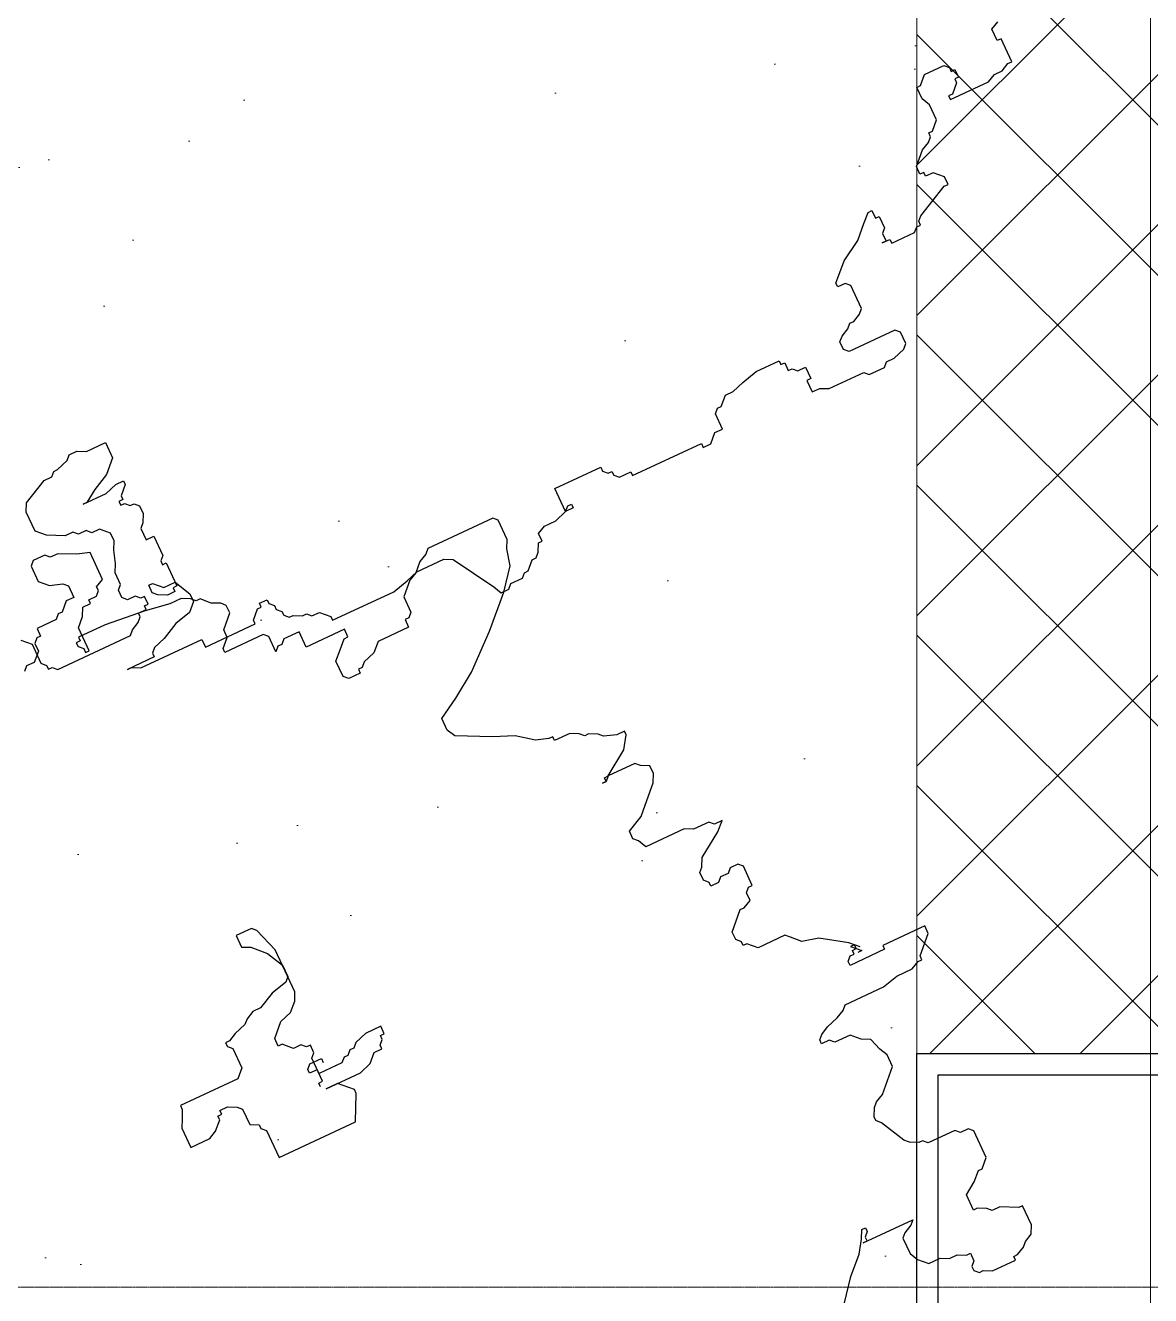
# Model space of a CAD drawing. Header units: millimetres. Extents: x 0 to 71617, y -15450 to 30894.
# Drawn here: x 35977 to 36507, y 18343 to 18941 of the extents above; entities that cross this region are included whole.
import ezdxf

# ---------------------------------------------------------------- set-up
doc = ezdxf.new("R2010")
doc.units = ezdxf.units.MM
doc.linetypes.add('CENTER2', pattern=[1.125, 0.75, -0.125, 0.125, -0.125])
doc.linetypes.add('HIDDEN', pattern=[0.375, 0.25, -0.125])
for name, color, linetype, lineweight in [('axis', 40, 'CENTER2', 5), ('DIM2', 4, 'Continuous', 5), ('Hatch', 8, 'Continuous', 5), ('LINE-DETAIL-SAKURA', 2, 'Continuous', 30), ('tree', 251, 'Continuous', 0), ('Wall Brick', 5, 'Continuous', 15)]:
    doc.layers.add(name, color=color, linetype=linetype, lineweight=lineweight)
for name, color, linetype in [('COL', 5, 'Continuous'), ('dwgmodels.com', 250, 'Continuous'), ('WINDOW-PLAN-PANEL', 15, 'Continuous')]:
    doc.layers.add(name, color=color, linetype=linetype)

# ---------------------------------------------------------------- blocks, each defined once
blk = doc.blocks.new('GRIDLINE-GF')
at = {"layer": 'axis'}
blk.add_line((48410, 1200), (-4020.04, 1200), dxfattribs=at)
blk = doc.blocks.new('2D WALL G.F')
at = {"layer": 'Hatch'}
h = blk.add_hatch(dxfattribs=at)
h.set_pattern_fill('NET', color=256, scale=400, angle=135, style=0)
h.set_pattern_definition([(135, (-2110, -10510), (-35.35534, -35.35534), []), (225, (-2110, -10510), (35.35534, -35.35534), [])])
h.paths.add_polyline_path([(16110, -5190), (15890, -5190), (15890, -4590), (16110, -4590)])
at = {"layer": 'Hatch', "color": 3, "linetype": 'HIDDEN', "elevation": 7.93}
blk.add_lwpolyline([(16000, -10500), (8000, -10500), (8000, 5500), (16000, 5500)], close=True, dxfattribs=at)
at = {"layer": 'Wall Brick'}
for points in [[(15890, -5190), (16110, -5190), (16110, -4590), (15890, -4590)], [(16110, -5190), (15890, -5190), (15890, -4590), (16110, -4590)]]:
    blk.add_lwpolyline(points, close=True, dxfattribs=at)
blk = doc.blocks.new('trees top 025')
at = {"layer": 'dwgmodels.com', "color": 0}
for p, q in [((-0.6968, 1.7539), (-0.6634, 1.7705)), ((-0.6634, 1.7705), (-0.6467, 1.7705)), ((-0.6467, 1.7705), (-0.6384, 1.7789)), ((-0.6384, 1.7789), (-0.6134, 1.7789)), ((-0.6134, 1.7789), (-0.605, 1.7705)), ((-0.605, 1.7705), (-0.605, 1.7372)), ((-0.7218, 1.7455), (-0.6968, 1.7539)), ((-0.7218, 1.6872), (-0.7218, 1.7455)), ((-0.605, 1.7372), (-0.6217, 1.7205)), ((-0.6467, 1.7122), (-0.6551, 1.7039)), ((-0.6217, 1.7205), (-0.6467, 1.7122)), ((-0.7051, 1.6789), (-0.7218, 1.6872)), ((-0.6551, 1.7039), (-0.6551, 1.6789)), ((-0.7051, 1.6705), (-0.7051, 1.6789)), ((-0.6968, 1.6622), (-0.7051, 1.6705)), ((-0.6801, 1.6622), (-0.6968, 1.6622)), ((-0.6801, 1.6539), (-0.6801, 1.6622)), ((-0.6551, 1.6789), (-0.6384, 1.6789)), ((-0.6384, 1.6789), (-0.6217, 1.6622)), ((-0.6217, 1.6622), (-0.6134, 1.6622)), ((-0.6134, 1.6622), (-0.605, 1.6539)), ((-0.6634, 1.6539), (-0.6801, 1.6539)), ((-0.6551, 1.6372), (-0.6634, 1.6539)), ((-0.6384, 1.6205), (-0.6551, 1.6372)), ((-0.605, 1.6539), (-0.5633, 1.6539)), ((-0.5633, 1.6539), (-0.5633, 1.6372)), ((-0.5633, 1.6372), (-0.555, 1.6372)), ((-0.555, 1.6372), (-0.5467, 1.6288)), ((-0.6384, 1.5705), (-0.6384, 1.6205)), ((-0.5467, 1.6288), (-0.5467, 1.6122)), ((-0.5467, 1.6122), (-0.53, 1.5955)), ((-0.8636, 1.5788), (-0.8469, 1.5872)), ((-0.8469, 1.5872), (-0.8219, 1.5872)), ((-0.8219, 1.5872), (-0.7718, 1.5955)), ((-0.7718, 1.5955), (-0.6884, 1.6038)), ((-0.6884, 1.6038), (-0.6301, 1.6038)), ((-0.6301, 1.6038), (-0.6301, 1.5955)), ((-0.6301, 1.5955), (-0.6217, 1.5955)), ((-0.6217, 1.5872), (-0.6301, 1.5788)), ((-0.6217, 1.5955), (-0.6217, 1.5872)), ((-0.53, 1.5955), (-0.5133, 1.5955)), ((-0.5133, 1.5955), (-0.505, 1.5872)), ((-0.8969, 1.5538), (-0.8802, 1.5705)), ((-0.8802, 1.5705), (-0.8719, 1.5705)), ((-0.8719, 1.5705), (-0.8636, 1.5788)), ((-0.6301, 1.5705), (-0.6384, 1.5705)), ((-0.6301, 1.5788), (-0.6301, 1.5705)), ((-0.9219, 1.5372), (-0.9136, 1.5455)), ((-0.9219, 1.5205), (-0.9219, 1.5372)), ((-0.9136, 1.5455), (-0.8969, 1.5538)), ((-0.8969, 1.4955), (-0.9219, 1.5205)), ((-0.8969, 1.4788), (-0.8969, 1.4955)), ((-1.4807, 1.4621), (-1.4723, 1.4705)), ((-1.4807, 1.4205), (-1.4807, 1.4621)), ((-1.4723, 1.4705), (-1.3306, 1.4705)), ((-1.3306, 1.4705), (-1.3222, 1.4621)), ((-1.3222, 1.4621), (-1.3056, 1.4538)), ((-0.8802, 1.4621), (-0.8969, 1.4788)), ((-0.8802, 1.4538), (-0.8802, 1.4621)), ((-1.3056, 1.4538), (-1.2889, 1.4371)), ((-1.2889, 1.4371), (-1.2722, 1.4288)), ((-0.972, 1.4455), (-0.9636, 1.4538)), ((-0.972, 1.4121), (-0.972, 1.4455)), ((-0.9636, 1.4538), (-0.8802, 1.4538)), ((-1.4723, 1.4038), (-1.4807, 1.4205)), ((-1.2722, 1.4288), (-1.2472, 1.4038)), ((-1.0304, 1.4288), (-0.997, 1.4288)), ((-1.0304, 1.3955), (-1.0304, 1.4288)), ((-0.997, 1.4288), (-0.9887, 1.4205)), ((-0.9887, 1.4205), (-0.9803, 1.4205)), ((-0.9803, 1.4205), (-0.972, 1.4121)), ((-1.464, 1.3705), (-1.4723, 1.4038)), ((-1.2472, 1.4038), (-1.2472, 1.3705)), ((-1.1137, 1.3955), (-1.0304, 1.3955)), ((-1.1137, 1.3788), (-1.1137, 1.3955)), ((-1.4306, 1.3288), (-1.464, 1.3705)), ((-1.2472, 1.3705), (-1.2388, 1.3621)), ((-1.2388, 1.3621), (-1.2305, 1.3621)), ((-1.2305, 1.3621), (-1.2305, 1.3455)), ((-1.1054, 1.3788), (-1.1137, 1.3788)), ((-1.0887, 1.3621), (-1.1054, 1.3788)), ((-1.072, 1.3455), (-1.0887, 1.3621)), ((-1.2305, 1.3455), (-1.1638, 1.3455)), ((-1.1638, 1.3455), (-1.1471, 1.3288)), ((-1.072, 1.3121), (-1.072, 1.3455)), ((-1.3723, 1.2704), (-1.4306, 1.3288)), ((-1.1471, 1.3288), (-1.1221, 1.3204)), ((-1.1221, 1.3204), (-1.1137, 1.3121)), ((-1.1137, 1.3121), (-1.1054, 1.3121)), ((-1.1054, 1.3121), (-1.1054, 1.3038)), ((-1.0804, 1.3038), (-1.072, 1.3121)), ((-1.1054, 1.3038), (-1.0804, 1.3038)), ((-1.3056, 1.2121), (-1.3723, 1.2704)), ((-1.2555, 1.1788), (-1.3056, 1.2121)), ((-1.2138, 1.1537), (-1.2555, 1.1788)), ((-1.2138, 1.1287), (-1.2138, 1.1537)), ((-1.2889, 1.0787), (-1.2222, 1.1121)), ((-1.2222, 1.1121), (-1.2138, 1.1287)), ((-1.3639, 1.0371), (-1.3306, 1.0621)), ((-1.3306, 1.0621), (-1.2889, 1.0787)), ((-1.3889, 1.0287), (-1.3639, 1.0371)), ((-1.4557, 1.0037), (-1.4473, 1.012)), ((-1.4473, 1.012), (-1.4306, 1.0204)), ((-1.4306, 1.0204), (-1.3973, 1.0204)), ((-1.3973, 1.0287), (-1.3889, 1.0287)), ((-1.3973, 1.0204), (-1.3973, 1.0287)), ((-1.514, 0.9787), (-1.489, 0.987)), ((-1.489, 0.987), (-1.4807, 0.9954)), ((-1.4807, 0.9954), (-1.464, 1.0037)), ((-1.464, 1.0037), (-1.4557, 1.0037)), ((-1.5307, 0.9787), (-1.514, 0.9787)), ((-1.5307, 0.9704), (-1.5307, 0.9787)), ((-1.514, 0.9454), (-1.5307, 0.9704)), ((-1.464, 0.912), (-1.514, 0.9454)), ((-0.7051, 0.9287), (-0.6968, 0.937)), ((-0.6968, 0.937), (-0.6634, 0.937)), ((-0.6634, 0.937), (-0.6634, 0.912)), ((-1.5307, 0.9037), (-1.5224, 0.912)), ((-1.5224, 0.912), (-1.464, 0.912)), ((-1.4557, 0.912), (-1.464, 0.912)), ((-1.464, 0.912), (-1.4557, 0.9037)), ((-1.4557, 0.9037), (-1.4557, 0.912)), ((-0.7218, 0.8787), (-0.7051, 0.9287)), ((-0.6634, 0.912), (-0.6801, 0.9037)), ((-1.5474, 0.8954), (-1.5307, 0.9037)), ((-1.5474, 0.8787), (-1.5474, 0.8954)), ((-1.4473, 0.9037), (-1.4557, 0.9037)), ((-1.4557, 0.9037), (-1.4473, 0.9037)), ((-0.6801, 0.9037), (-0.7051, 0.8787)), ((-1.5391, 0.862), (-1.5474, 0.8787)), ((-1.5057, 0.8287), (-1.5391, 0.862)), ((-0.7051, 0.8787), (-0.7218, 0.8453)), ((-0.7218, 0.787), (-0.7218, 0.8787)), ((-0.7218, 0.8453), (-0.7218, 0.8203)), ((-1.489, 0.812), (-1.5057, 0.8287)), ((-1.4557, 0.7953), (-1.489, 0.812)), ((-0.7218, 0.8203), (-0.7135, 0.812)), ((-0.7135, 0.812), (-0.6801, 0.8037)), ((-1.4557, 0.7787), (-1.4557, 0.7953)), ((-0.7135, 0.7703), (-0.7218, 0.787)), ((-0.6801, 0.8037), (-0.6467, 0.787)), ((-0.6467, 0.787), (-0.6301, 0.787)), ((-0.6301, 0.787), (-0.6134, 0.7787)), ((-1.4723, 0.7537), (-1.464, 0.7703)), ((-1.464, 0.7703), (-1.4557, 0.7787)), ((-0.6968, 0.7537), (-0.7135, 0.7703)), ((-0.6134, 0.7787), (-0.605, 0.7703)), ((-0.605, 0.7703), (-0.58, 0.762)), ((-0.58, 0.762), (-0.5633, 0.7537)), ((-1.6308, 0.737), (-1.6141, 0.737)), ((-1.6141, 0.7203), (-1.6308, 0.737)), ((-1.6141, 0.737), (-1.6058, 0.7453)), ((-1.6058, 0.7453), (-1.5724, 0.7453)), ((-1.5724, 0.7453), (-1.5557, 0.7537)), ((-1.5557, 0.7537), (-1.4723, 0.7537)), ((-0.6718, 0.7453), (-0.6968, 0.7537)), ((-0.6467, 0.7203), (-0.6718, 0.7453)), ((-0.5633, 0.7537), (-0.555, 0.7537)), ((-0.555, 0.7453), (-0.5633, 0.737)), ((-0.5633, 0.737), (-0.5633, 0.6953)), ((-0.555, 0.7537), (-0.555, 0.7453)), ((-1.5641, 0.687), (-1.6141, 0.7203)), ((-0.6718, 0.687), (-0.6551, 0.7036)), ((-0.6551, 0.7036), (-0.6467, 0.7036)), ((-0.6467, 0.7036), (-0.6467, 0.7203)), ((-1.5557, 0.6703), (-1.5641, 0.687)), ((-0.7051, 0.6786), (-0.6968, 0.6786)), ((-0.7051, 0.662), (-0.7051, 0.6786)), ((-0.6968, 0.6786), (-0.6884, 0.687)), ((-0.6884, 0.687), (-0.6718, 0.687)), ((-0.5633, 0.6953), (-0.5467, 0.6786)), ((-0.5467, 0.6786), (-0.4216, 0.6786)), ((-0.4216, 0.6786), (-0.4216, 0.6703)), ((-1.5474, 0.662), (-1.5557, 0.6703)), ((-1.5474, 0.6453), (-1.5474, 0.662)), ((-0.8469, 0.6536), (-0.8135, 0.6536)), ((-0.8469, 0.637), (-0.8469, 0.6536)), ((-0.8135, 0.6536), (-0.7885, 0.6453)), ((-0.6968, 0.6536), (-0.7051, 0.662)), ((-0.6968, 0.6036), (-0.6968, 0.6536)), ((-0.4216, 0.6703), (-0.4132, 0.6536)), ((-0.4132, 0.6536), (-0.4049, 0.637)), ((-1.6308, 0.637), (-1.6224, 0.6453)), ((-1.6308, 0.5953), (-1.6308, 0.637)), ((-1.6224, 0.6453), (-1.6058, 0.6453)), ((-1.6058, 0.6453), (-1.5974, 0.637)), ((-1.5974, 0.637), (-1.5807, 0.637)), ((-1.5807, 0.637), (-1.5724, 0.6286)), ((-1.5724, 0.6286), (-1.5557, 0.6286)), ((-1.5557, 0.637), (-1.5474, 0.6453)), ((-1.5557, 0.6286), (-1.5557, 0.637)), ((-0.8385, 0.637), (-0.8469, 0.637)), ((-0.8385, 0.6286), (-0.8385, 0.637)), ((-0.8302, 0.6203), (-0.8385, 0.6286)), ((-0.7885, 0.6453), (-0.7802, 0.637)), ((-0.7802, 0.637), (-0.7718, 0.637)), ((-0.7718, 0.637), (-0.7635, 0.6286)), ((-0.7635, 0.6286), (-0.7552, 0.6286)), ((-0.7552, 0.6286), (-0.7468, 0.6203)), ((-0.7135, 0.6453), (-0.7135, 0.637)), ((-0.6884, 0.6453), (-0.7135, 0.6453)), ((-0.6968, 0.6286), (-0.6801, 0.6286)), ((-0.6968, 0.6203), (-0.6968, 0.6286)), ((-0.6801, 0.637), (-0.6884, 0.6453)), ((-0.6801, 0.6286), (-0.6801, 0.637)), ((-0.5217, 0.6286), (-0.53, 0.6203)), ((-0.505, 0.637), (-0.5217, 0.6286)), ((-0.4883, 0.637), (-0.505, 0.637)), ((-0.4883, 0.6286), (-0.4883, 0.637)), ((-0.48, 0.6286), (-0.4883, 0.6286)), ((-0.48, 0.6203), (-0.48, 0.6286)), ((-0.4049, 0.637), (-0.4049, 0.5953)), ((-0.8302, 0.612), (-0.8302, 0.6203)), ((-0.8135, 0.612), (-0.8302, 0.612)), ((-0.7969, 0.5953), (-0.8135, 0.612)), ((-0.7468, 0.6203), (-0.6968, 0.6203)), ((-0.6884, 0.6036), (-0.6968, 0.6036)), ((-0.6884, 0.5953), (-0.6884, 0.6036)), ((-0.53, 0.6203), (-0.53, 0.587)), ((-0.4633, 0.6036), (-0.48, 0.6203)), ((-0.4466, 0.5953), (-0.4633, 0.6036)), ((-1.6224, 0.5953), (-1.6308, 0.5953)), ((-1.6141, 0.587), (-1.6224, 0.5953)), ((-1.6141, 0.5703), (-1.6141, 0.587)), ((-0.7718, 0.587), (-0.7969, 0.5953)), ((-0.6968, 0.587), (-0.7718, 0.587)), ((-0.7468, 0.562), (-0.7218, 0.587)), ((-0.7218, 0.587), (-0.6968, 0.587)), ((-0.53, 0.587), (-0.5467, 0.5786)), ((-0.5467, 0.5786), (-0.5467, 0.5703)), ((-0.4049, 0.5953), (-0.4466, 0.5953)), ((-1.5974, 0.562), (-1.6141, 0.5703)), ((-1.5891, 0.562), (-1.5974, 0.562)), ((-1.5557, 0.5286), (-1.5891, 0.562)), ((-0.7468, 0.5536), (-0.7468, 0.562)), ((-0.7218, 0.5036), (-0.7468, 0.5536)), ((-0.5467, 0.5703), (-0.555, 0.562)), ((-0.555, 0.562), (-0.555, 0.5036)), ((-1.5557, 0.5119), (-1.5557, 0.5286)), ((-1.5641, 0.5036), (-1.5557, 0.5119)), ((-1.5641, 0.4953), (-1.5641, 0.5036)), ((-0.555, 0.5036), (-0.7218, 0.5036)), ((-1.6558, 0.4703), (-1.6475, 0.4786)), ((-1.6475, 0.4786), (-1.5891, 0.4786)), ((-1.5891, 0.4786), (-1.5724, 0.4953)), ((-1.5724, 0.4953), (-1.5641, 0.4953)), ((-1.7058, 0.4453), (-1.6725, 0.4536)), ((-1.6725, 0.4536), (-1.6558, 0.4703)), ((-1.7559, 0.4119), (-1.7058, 0.4453)), ((-1.7726, 0.3952), (-1.7559, 0.4119)), ((-1.7559, 0.4036), (-1.7726, 0.3869)), ((-1.7642, 0.4036), (-1.7559, 0.4036)), ((-1.7642, 0.3952), (-1.7642, 0.4036)), ((-1.906, 0.3786), (-1.8143, 0.3786)), ((-1.906, 0.3619), (-1.906, 0.3786)), ((-1.8143, 0.3786), (-1.8143, 0.3702)), ((-1.7726, 0.3869), (-1.7642, 0.3869)), ((-1.7559, 0.3952), (-1.7642, 0.3952)), ((-1.7559, 0.3869), (-1.7559, 0.3952)), ((-1.7475, 0.3869), (-1.7559, 0.3869)), ((-1.7392, 0.3786), (-1.7475, 0.3869)), ((-1.7392, 0.3702), (-1.7392, 0.3786)), ((-1.8726, 0.3286), (-1.906, 0.3619)), ((-1.8143, 0.3702), (-1.7392, 0.3702)), ((-1.8726, 0.3202), (-1.8726, 0.3286)), ((-1.8643, 0.3202), (-1.8726, 0.3202)), ((-1.8476, 0.3119), (-1.8643, 0.3202)), ((-1.8143, 0.3119), (-1.8476, 0.3119)), ((-1.7809, 0.3036), (-1.8143, 0.3119)), ((-1.6975, 0.3036), (-1.7809, 0.3036)), ((-1.6892, 0.2952), (-1.6975, 0.3036)), ((-1.6725, 0.2869), (-1.6892, 0.2952)), ((-1.6475, 0.2786), (-1.6725, 0.2869)), ((-1.6308, 0.2702), (-1.6475, 0.2786)), ((-1.6475, 0.2452), (-1.6391, 0.2535)), ((-1.6391, 0.2535), (-1.6224, 0.2535)), ((-1.6224, 0.2619), (-1.6308, 0.2702)), ((-1.6224, 0.2535), (-1.6224, 0.2619)), ((-1.7142, 0.2202), (-1.6975, 0.2285)), ((-1.6975, 0.2285), (-1.6808, 0.2452)), ((-1.6808, 0.2452), (-1.6475, 0.2452)), ((-1.7225, 0.1952), (-1.7142, 0.2202)), ((-1.7309, 0.1785), (-1.7225, 0.1952)), ((-1.7309, 0.1535), (-1.7309, 0.1785)), ((-1.6892, 0.1119), (-1.7309, 0.1535)), ((-1.6725, 0.1035), (-1.6892, 0.1119)), ((-1.6641, 0.0952), (-1.6725, 0.1035)), ((-1.6558, 0.0785), (-1.6641, 0.0952)), ((-1.6558, 0.0702), (-1.6558, 0.0785)), ((-1.6892, 0.0118), (-1.6641, 0.0618)), ((-1.6641, 0.0618), (-1.6558, 0.0702)), ((-1.7142, -0.0048), (-1.6975, 0.0035)), ((-1.6975, 0.0035), (-1.6892, 0.0118)), ((-1.8226, -0.0298), (-1.8143, -0.0215)), ((-1.8143, -0.0215), (-1.7976, -0.0215)), ((-1.7976, -0.0215), (-1.7892, -0.0132)), ((-1.7892, -0.0132), (-1.7309, -0.0132)), ((-1.7309, -0.0132), (-1.7225, -0.0048)), ((-1.7225, -0.0048), (-1.7142, -0.0048)), ((-1.8226, -0.0882), (-1.8226, -0.0298)), ((-1.8059, -0.1049), (-1.8226, -0.0882)), ((-1.7976, -0.1049), (-1.8059, -0.1049)), ((-1.7809, -0.1215), (-1.7976, -0.1049)), ((-1.7559, -0.1382), (-1.7809, -0.1215)), ((-1.5474, -0.1132), (-1.5474, -0.1215)), ((-1.5391, -0.1132), (-1.5474, -0.1132)), ((-1.5474, -0.1215), (-1.5391, -0.1299)), ((-1.5307, -0.1299), (-1.5391, -0.1132)), ((-1.7559, -0.1715), (-1.7559, -0.1382)), ((-1.6391, -0.1382), (-1.6308, -0.1465)), ((-1.5307, -0.1382), (-1.6391, -0.1382)), ((-1.6308, -0.1465), (-1.6141, -0.1549)), ((-1.5391, -0.1299), (-1.5391, -0.1382)), ((-1.5391, -0.1382), (-1.5307, -0.1382)), ((-1.514, -0.1549), (-1.5307, -0.1299)), ((-1.7809, -0.1799), (-1.7642, -0.1715)), ((-1.7642, -0.1715), (-1.7559, -0.1715)), ((-1.6141, -0.1549), (-1.6058, -0.1632)), ((-1.6058, -0.1632), (-1.6058, -0.1965)), ((-1.4807, -0.1882), (-1.514, -0.1549)), ((-1.8393, -0.2049), (-1.8059, -0.1882)), ((-1.8059, -0.1882), (-1.7892, -0.1882)), ((-1.7892, -0.1882), (-1.7809, -0.1799)), ((-1.6058, -0.1965), (-1.6141, -0.2132)), ((-1.4473, -0.2299), (-1.4807, -0.1882)), ((-1.8476, -0.2049), (-1.8393, -0.2049)), ((-1.8476, -0.2466), (-1.8476, -0.2049)), ((-1.6141, -0.2132), (-1.6308, -0.2299)), ((-1.8393, -0.2632), (-1.8476, -0.2466)), ((-1.7142, -0.2466), (-1.7142, -0.2632)), ((-1.7058, -0.2466), (-1.7142, -0.2466)), ((-1.6892, -0.2382), (-1.7058, -0.2466)), ((-1.6725, -0.2382), (-1.6892, -0.2382)), ((-1.6558, -0.2299), (-1.6725, -0.2382)), ((-1.6308, -0.2299), (-1.6558, -0.2299)), ((-1.8226, -0.2716), (-1.8393, -0.2632)), ((-1.8143, -0.2799), (-1.8226, -0.2716)), ((-1.7142, -0.2632), (-1.7058, -0.2716)), ((-1.7058, -0.2716), (-1.7058, -0.2799)), ((-1.7976, -0.2882), (-1.8143, -0.2799)), ((-1.7892, -0.2882), (-1.7976, -0.2882)), ((-1.7892, -0.2966), (-1.7892, -0.2882)), ((-1.7392, -0.2966), (-1.7892, -0.2966)), ((-1.7225, -0.2882), (-1.7392, -0.2966)), ((-1.7142, -0.2882), (-1.7225, -0.2882)), ((-1.7058, -0.2799), (-1.7142, -0.2882)), ((-1.3139, -1.2051), (-1.3306, -1.1968)), ((-1.3139, -1.2301), (-1.3139, -1.2051)), ((0.6208, -1.2051), (0.6208, -1.2384)), ((0.6625, -1.2051), (0.6208, -1.2051)), ((0.6792, -1.1968), (0.6625, -1.2051)), ((0.6959, -1.1968), (0.6792, -1.1968)), ((0.7042, -1.2051), (0.6959, -1.1968)), ((0.7292, -1.2134), (0.7042, -1.2051)), ((-1.3222, -1.2301), (-1.3139, -1.2301)), ((-1.3222, -1.2801), (-1.3222, -1.2301)), ((-1.1971, -1.2301), (-1.2055, -1.2384)), ((-1.1554, -1.2301), (-1.1971, -1.2301)), ((-1.1388, -1.2468), (-1.1554, -1.2301)), ((0.7376, -1.2134), (0.7292, -1.2134)), ((0.7459, -1.2218), (0.7376, -1.2134)), ((0.7626, -1.2218), (0.7459, -1.2218)), ((0.8126, -1.2468), (0.7626, -1.2218)), ((-1.2138, -1.2468), (-1.2138, -1.2634)), ((-1.2055, -1.2468), (-1.2138, -1.2468)), ((-1.2055, -1.2384), (-1.2055, -1.2468)), ((-1.1304, -1.2468), (-1.1388, -1.2468)), ((-1.1304, -1.2718), (-1.1304, -1.2468)), ((0.6208, -1.2384), (0.6459, -1.2634)), ((0.821, -1.2634), (0.8126, -1.2468)), ((-1.3139, -1.2801), (-1.3222, -1.2801)), ((-1.2972, -1.2885), (-1.3139, -1.2801)), ((-1.2138, -1.2634), (-1.2055, -1.2634)), ((-1.2055, -1.2634), (-1.2055, -1.2718)), ((-1.2055, -1.2718), (-1.1888, -1.2885)), ((-1.1388, -1.2885), (-1.1304, -1.2718)), ((0.6459, -1.2634), (0.6792, -1.2801)), ((0.6792, -1.2801), (0.7042, -1.2968)), ((0.821, -1.3051), (0.821, -1.2634)), ((-1.2805, -1.2885), (-1.2972, -1.2885)), ((-1.2639, -1.2968), (-1.2805, -1.2885)), ((-1.1805, -1.2968), (-1.2639, -1.2968)), ((-1.1888, -1.2885), (-1.1805, -1.2885)), ((-1.1805, -1.2885), (-1.1805, -1.2968)), ((-1.1388, -1.3218), (-1.1388, -1.2885)), ((0.6208, -1.2885), (0.6208, -1.2968)), ((0.6375, -1.2885), (0.6208, -1.2885)), ((0.6208, -1.2968), (0.6375, -1.3135)), ((0.6625, -1.2968), (0.6375, -1.2885)), ((0.7126, -1.2968), (0.6625, -1.2968)), ((0.7042, -1.2968), (0.7126, -1.2968)), ((0.8043, -1.3218), (0.821, -1.3051)), ((-1.1221, -1.3385), (-1.1388, -1.3218)), ((0.6375, -1.3301), (0.6292, -1.3385)), ((0.6375, -1.3135), (0.6375, -1.3218)), ((0.6375, -1.3218), (0.6459, -1.3218)), ((0.6459, -1.3301), (0.6375, -1.3301)), ((0.6459, -1.3218), (0.6459, -1.3301)), ((0.7709, -1.3385), (0.8043, -1.3218)), ((-1.1137, -1.3385), (-1.1221, -1.3385)), ((-1.1137, -1.3468), (-1.1137, -1.3385)), ((-1.1054, -1.3551), (-1.1137, -1.3468)), ((-1.0887, -1.3635), (-1.1054, -1.3551)), ((0.6208, -1.3385), (0.6125, -1.3468)), ((0.6125, -1.3468), (0.6125, -1.3635)), ((0.6292, -1.3385), (0.6208, -1.3385)), ((0.6876, -1.3718), (0.7042, -1.3551)), ((0.7042, -1.3551), (0.7209, -1.3551)), ((0.7209, -1.3551), (0.7292, -1.3468)), ((0.7292, -1.3468), (0.7459, -1.3468)), ((0.7459, -1.3468), (0.7543, -1.3385)), ((0.7543, -1.3385), (0.7709, -1.3385)), ((-1.0637, -1.3885), (-1.0887, -1.3635)), ((0.6125, -1.3635), (0.6208, -1.3801)), ((0.6208, -1.3801), (0.6292, -1.3885)), ((0.6876, -1.3885), (0.6876, -1.3718)), ((-1.072, -1.4051), (-1.0637, -1.4051)), ((-1.072, -1.4135), (-1.072, -1.4051)), ((-1.0637, -1.4051), (-1.0637, -1.3885)), ((0.6292, -1.3885), (0.6292, -1.4135)), ((0.6959, -1.4051), (0.6876, -1.3885)), ((0.7042, -1.4302), (0.6959, -1.4051)), ((-1.1054, -1.4302), (-1.0887, -1.4135)), ((-1.1054, -1.4468), (-1.1054, -1.4302)), ((-1.0887, -1.4135), (-1.072, -1.4135)), ((-0.947, -1.4302), (-0.947, -1.4468)), ((-0.9386, -1.4302), (-0.947, -1.4302)), ((-0.9219, -1.4468), (-0.9386, -1.4302)), ((0.6125, -1.4135), (0.6125, -1.4552)), ((0.6292, -1.4135), (0.6125, -1.4135)), ((0.7126, -1.4468), (0.7042, -1.4302)), ((-1.0971, -1.4468), (-1.1054, -1.4468)), ((-1.0304, -1.4802), (-1.0971, -1.4468)), ((-0.9553, -1.4468), (-0.9553, -1.4718)), ((-0.947, -1.4468), (-0.9553, -1.4468)), ((-0.8969, -1.4718), (-0.9219, -1.4468)), ((0.6125, -1.4552), (0.6208, -1.4635)), ((0.7126, -1.4718), (0.7126, -1.4468)), ((-1.022, -1.4885), (-1.0304, -1.4802)), ((-0.9553, -1.4718), (-0.947, -1.4802)), ((-0.947, -1.4802), (-0.947, -1.4968)), ((-0.8552, -1.4968), (-0.8969, -1.4718)), ((0.6125, -1.4718), (0.6125, -1.5218)), ((0.6208, -1.4718), (0.6125, -1.4718)), ((0.6208, -1.4635), (0.6208, -1.4718)), ((0.7209, -1.4802), (0.7126, -1.4718)), ((0.7209, -1.4968), (0.7209, -1.4802)), ((-1.022, -1.4968), (-1.022, -1.4885)), ((-1.0137, -1.4968), (-1.022, -1.4968)), ((-1.0053, -1.5052), (-1.0137, -1.4968)), ((-0.9553, -1.5052), (-1.0053, -1.5052)), ((-0.9553, -1.4968), (-0.9553, -1.5052)), ((-0.9386, -1.4968), (-0.9553, -1.4968)), ((-0.947, -1.4968), (-0.9386, -1.4968)), ((-0.8219, -1.5302), (-0.8552, -1.4968)), ((0.6542, -1.4968), (0.6375, -1.5135)), ((0.6625, -1.4968), (0.6542, -1.4968)), ((0.6625, -1.5135), (0.6625, -1.4968)), ((0.6876, -1.5135), (0.6959, -1.5052)), ((0.6959, -1.5052), (0.7126, -1.5052)), ((0.7126, -1.5052), (0.7209, -1.4968)), ((0.9294, -1.4968), (0.9211, -1.5052)), ((0.9211, -1.5052), (0.9211, -1.5468)), ((0.9377, -1.4885), (0.9294, -1.4968)), ((-0.8219, -1.5385), (-0.8219, -1.5302)), ((0.6125, -1.5135), (0.5958, -1.5468)), ((0.6375, -1.5135), (0.6125, -1.5135)), ((0.6125, -1.5218), (0.6208, -1.5218)), ((0.6208, -1.5218), (0.6208, -1.5302)), ((0.6208, -1.5302), (0.6375, -1.5302)), ((0.6375, -1.5302), (0.6542, -1.5218)), ((0.6542, -1.5218), (0.6625, -1.5135)), ((0.6792, -1.5135), (0.6876, -1.5135)), ((0.6792, -1.5302), (0.6792, -1.5135)), ((0.6876, -1.5302), (0.6792, -1.5302)), ((0.6876, -1.5385), (0.6876, -1.5302)), ((-0.8469, -1.5468), (-0.8385, -1.5385)), ((-0.8469, -1.5969), (-0.8469, -1.5468)), ((-0.8385, -1.5385), (-0.8219, -1.5385)), ((0.5958, -1.5468), (0.5958, -1.5635)), ((0.7042, -1.5385), (0.6876, -1.5385)), ((0.7042, -1.5468), (0.7042, -1.5385)), ((0.7126, -1.5552), (0.7042, -1.5468)), ((0.7292, -1.5635), (0.7126, -1.5552)), ((0.9211, -1.5468), (0.9127, -1.5552)), ((0.9127, -1.5552), (0.9127, -1.5635)), ((0.5958, -1.5635), (0.6125, -1.5802)), ((0.6125, -1.5802), (0.6459, -1.5885)), ((0.7376, -1.5718), (0.7292, -1.5635)), ((0.896, -1.5718), (0.7376, -1.5718)), ((0.9044, -1.5635), (0.896, -1.5718)), ((0.9127, -1.5635), (0.9044, -1.5635)), ((-0.8385, -1.6052), (-0.8469, -1.5969)), ((-0.8219, -1.6135), (-0.8385, -1.6052)), ((0.6459, -1.5885), (0.6792, -1.6052)), ((0.6792, -1.6052), (0.7042, -1.6135)), ((-0.8135, -1.6135), (-0.8219, -1.6135)), ((-0.8052, -1.6219), (-0.8135, -1.6135)), ((-0.7885, -1.6302), (-0.8052, -1.6219)), ((-0.7802, -1.6385), (-0.7885, -1.6302)), ((-0.6634, -1.6302), (-0.6634, -1.6469)), ((-0.6551, -1.6302), (-0.6634, -1.6302)), ((-0.6551, -1.6219), (-0.6551, -1.6302)), ((-0.605, -1.6219), (-0.6551, -1.6219)), ((-0.5717, -1.6302), (-0.605, -1.6219)), ((-0.5467, -1.6385), (-0.5717, -1.6302)), ((0.4624, -1.6302), (0.4541, -1.6385)), ((0.4624, -1.6219), (0.4624, -1.6302)), ((0.4791, -1.6219), (0.4624, -1.6219)), ((0.4791, -1.6302), (0.4791, -1.6219)), ((0.4874, -1.6302), (0.4791, -1.6302)), ((0.5041, -1.6469), (0.4874, -1.6302)), ((0.7042, -1.6135), (0.7126, -1.6219)), ((0.7126, -1.6219), (0.7126, -1.6302)), ((0.7126, -1.6302), (0.7709, -1.6302)), ((0.7626, -1.6302), (0.7459, -1.6385)), ((0.7709, -1.6302), (0.7626, -1.6302)), ((-0.7885, -1.6635), (-0.7802, -1.6552)), ((-0.7802, -1.6552), (-0.7802, -1.6385)), ((-0.6968, -1.6552), (-0.6968, -1.6802)), ((-0.6801, -1.6552), (-0.6968, -1.6552)), ((-0.6718, -1.6469), (-0.6801, -1.6552)), ((-0.6634, -1.6469), (-0.6718, -1.6469)), ((-0.53, -1.6385), (-0.5467, -1.6385)), ((-0.5133, -1.6552), (-0.53, -1.6385)), ((-0.505, -1.6552), (-0.5133, -1.6552)), ((-0.4966, -1.6635), (-0.505, -1.6552)), ((0.4541, -1.6469), (0.4457, -1.6552)), ((0.4457, -1.6552), (0.4457, -1.6635)), ((0.4541, -1.6385), (0.4541, -1.6469)), ((0.5041, -1.6552), (0.5041, -1.6469)), ((0.6125, -1.6552), (0.5041, -1.6552)), ((0.6125, -1.6385), (0.6125, -1.6552)), ((0.7459, -1.6385), (0.6125, -1.6385)), ((-0.8969, -1.6719), (-0.8886, -1.6635)), ((-0.8969, -1.6969), (-0.8969, -1.6719)), ((-0.8886, -1.6635), (-0.7885, -1.6635)), ((-0.6968, -1.6802), (-0.6884, -1.6802)), ((-0.6884, -1.6802), (-0.6884, -1.7052)), ((-0.4966, -1.6969), (-0.4966, -1.6635)), ((-0.2631, -1.6802), (-0.2631, -1.6885)), ((-0.2548, -1.6802), (-0.2631, -1.6802)), ((-0.2465, -1.6719), (-0.2548, -1.6802)), ((-0.2465, -1.6635), (-0.2465, -1.6719)), ((-0.1464, -1.6635), (-0.2465, -1.6635)), ((-0.1464, -1.7135), (-0.1464, -1.6635)), ((0.404, -1.6802), (0.3957, -1.6885)), ((0.4124, -1.6802), (0.404, -1.6802)), ((0.429, -1.6719), (0.4124, -1.6802)), ((0.4374, -1.6719), (0.429, -1.6719)), ((0.4457, -1.6635), (0.4374, -1.6719)), ((-0.8886, -1.7052), (-0.8969, -1.6969)), ((-0.8636, -1.7135), (-0.8886, -1.7052)), ((-0.7051, -1.7052), (-0.7218, -1.7135)), ((-0.6884, -1.7052), (-0.7051, -1.7052)), ((-0.48, -1.6969), (-0.4966, -1.6969)), ((-0.4633, -1.7135), (-0.48, -1.6969)), ((-0.4466, -1.7052), (-0.4466, -1.7135)), ((-0.2965, -1.7052), (-0.4466, -1.7052)), ((-0.2965, -1.6969), (-0.2965, -1.7052)), ((-0.2715, -1.6969), (-0.2965, -1.6969)), ((-0.2631, -1.6885), (-0.2715, -1.6969)), ((-0.1631, -1.7052), (-0.1631, -1.7135)), ((-0.1547, -1.7052), (-0.1631, -1.7052)), ((-0.1464, -1.7135), (-0.1547, -1.7052)), ((0.0955, -1.7052), (0.0454, -1.7886)), ((0.1121, -1.6969), (0.0955, -1.7052)), ((0.1705, -1.6969), (0.1121, -1.6969)), ((0.1955, -1.7052), (0.1705, -1.6969)), ((0.2289, -1.7135), (0.1955, -1.7052)), ((0.379, -1.6885), (0.3623, -1.7052)), ((0.3623, -1.7052), (0.3623, -1.7135)), ((0.3957, -1.6885), (0.379, -1.6885)), ((-0.8469, -1.7135), (-0.8636, -1.7135)), ((-0.8385, -1.7219), (-0.8469, -1.7135)), ((-0.8052, -1.7219), (-0.8385, -1.7219)), ((-0.7969, -1.7135), (-0.8052, -1.7219)), ((-0.7218, -1.7135), (-0.7969, -1.7135)), ((-0.4466, -1.7135), (-0.4633, -1.7135)), ((-0.1631, -1.7135), (-0.1464, -1.7135)), ((-0.1214, -1.7219), (-0.1464, -1.7135)), ((-0.0963, -1.7219), (-0.1214, -1.7219)), ((-0.0797, -1.7302), (-0.0963, -1.7219)), ((-0.0797, -1.7469), (-0.0797, -1.7302)), ((0.3623, -1.7135), (0.2289, -1.7135)), ((-0.0713, -1.7469), (-0.0797, -1.7469)), ((-0.063, -1.7636), (-0.0713, -1.7469)), ((-0.0546, -1.7719), (-0.063, -1.7636)), ((-0.0463, -1.7719), (-0.0546, -1.7719)), ((-0.0296, -1.7886), (-0.0463, -1.7719)), ((-0.0213, -1.7886), (-0.0296, -1.7886)), ((-0.013, -1.7969), (-0.0213, -1.7886)), ((0.0121, -1.7969), (-0.013, -1.7969)), ((0.0204, -1.8052), (0.0121, -1.7969)), ((0.0371, -1.8052), (0.0204, -1.8052)), ((0.0454, -1.7886), (0.0371, -1.8052))]:
    blk.add_line(p, q, dxfattribs=at)
blk = doc.blocks.new('trerwe')
at = {"color": 0, "xscale": 2, "yscale": 2}
blk.add_blockref('trees top 025', (0, 0), dxfattribs=at)
blk = doc.blocks.new('LANDSCAPE SITE')
h = blk.add_hatch()
h.set_pattern_fill('AR-SAND', color=256, scale=5, angle=180, style=0)
h.paths.add_polyline_path([(17400, 730.5), (17400, 9490), (17940, 9490), (17940, 5810), (17890, 5810), (17890, 4990), (17940, 4990), (17940, 110), (17894.77, 110), (17894.77, 730.5)])
at = {"elevation": 0}
blk.add_lwpolyline([(17400, 730.5), (17400, 9490), (17940, 9490), (17940, 5810), (17890, 5810), (17890, 4990), (17940, 4990), (17940, 110), (17894.77, 110), (17894.77, 730.5)], close=True, dxfattribs=at)
at = {"xscale": -119.0039728284955, "yscale": 119.0039728285046, "zscale": 119.003972828398, "rotation": 25.00666245952974}
for p in [(17520.62, 5819.99, 0), (17520.62, 4996.65, 0)]:
    blk.add_blockref('trerwe', p, dxfattribs=at)
blk = doc.blocks.new('Col-1')
at = {"layer": 'COL'}
for points in [[(-10, -10), (210, -10), (210, 210), (-10, 210)], [(0, 0), (200, 0), (200, 200), (0, 200)]]:
    blk.add_lwpolyline(points, close=True, dxfattribs=at)
blk = doc.blocks.new('COL-GF1')
at = {"layer": 'COL', "xscale": -1}
blk.add_blockref('Col-1', (16100, -100), dxfattribs=at)
blk = doc.blocks.new('FENCE1')
at = {"layer": 'Hatch', "color": 3}
blk.add_lwpolyline([(18000, -100), (10000, -100), (10000, 15900), (18000, 15900)], close=True, dxfattribs=at)

msp = doc.modelspace()

# ---------------------------------------------------------------- linework, layer by layer
at = {"layer": 'WINDOW-PLAN-PANEL', "linetype": 'HIDDEN', "lineweight": 9, "elevation": 0}
msp.add_lwpolyline([(28506.55, 16646.25), (33916.55, 16646.25), (33916.55, 18236.73), (36396.55, 18236.73), (36396.55, 23536.73)], dxfattribs=at)

# ---------------------------------------------------------------- block references
at = {"layer": 'DIM2'}
msp.add_blockref('GRIDLINE-GF', (23206.55, 17146.73, 0), dxfattribs=at)
at = {"layer": 'LINE-DETAIL-SAKURA'}
for name, p in [('FENCE1', (18506.55, 13247.14, 15.85)), ('COL-GF1', (20506.55, 18346.73, 0))]:
    msp.add_blockref(name, p, dxfattribs=at)
at = {"layer": 'tree'}
msp.add_blockref('LANDSCAPE SITE', (18506.55, 13246.73), dxfattribs=at)
at = {"layer": 'Wall Brick', "color": 1}
msp.add_blockref('2D WALL G.F', (20506.55, 23646.73, 0), dxfattribs=at)

doc.saveas('drawing.dxf')
